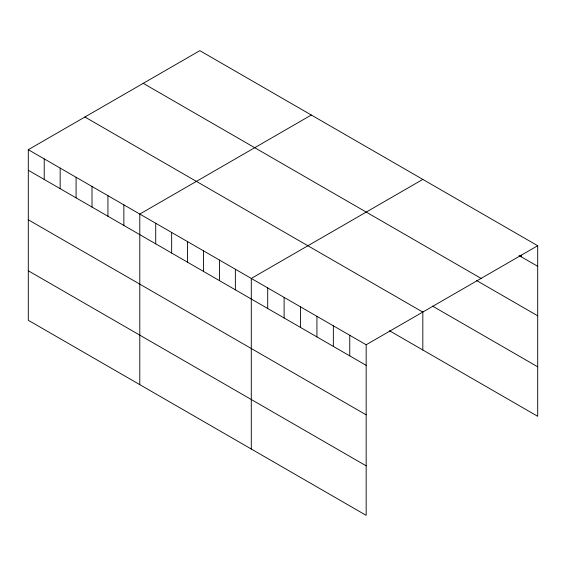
<?xml version="1.0" encoding="UTF-8"?>
<svg xmlns="http://www.w3.org/2000/svg" width="566" height="566" viewBox="0 0 566 566"><rect width="100%" height="100%" fill="white"/><g stroke="black" fill="none" stroke-linecap="round" stroke-linejoin="round"><path stroke-width="0.85" d="M28.3 149.693L366.167 344.758L366.167 515.343L28.3 320.278L28.3 149.693L199.833 50.657L537.7 245.722L537.7 416.307L389.45 330.721M311.328 115.032L139.795 214.061L139.795 384.647M422.823 179.401L251.29 278.437L251.29 449.022M366.167 344.758L537.7 245.722M519.05 255.542L537.7 266.31M143.226 83.336L481.093 278.408M476.53 280.495L537.7 315.807M432.523 306.086L537.7 366.81M84.907 117.013L422.774 312.078M28.3 170.274L366.167 365.346M28.3 219.778L366.167 414.843M28.3 270.774L366.167 465.839M521.286 255.117L521.286 256.837M422.823 311.774L422.823 349.986M349.76 335.284L349.76 355.865M333.346 325.811L333.346 346.392M316.932 316.337L316.932 336.919M300.525 306.857L300.525 327.445M284.111 297.383L284.111 317.972M267.704 287.91L267.704 308.498M235.364 269.239L235.364 289.827M219.438 260.042L219.438 280.63M203.505 250.851L203.505 271.432M187.579 241.654L187.579 262.235M171.654 232.456L171.654 253.044M155.721 223.259L155.721 243.847M123.869 204.871L123.869 225.452M107.943 195.673L107.943 216.254M92.01 186.476L92.01 207.064M76.085 177.278L76.085 197.867M60.159 168.081L60.159 188.669M44.226 158.89L44.226 179.472"/></g></svg>
